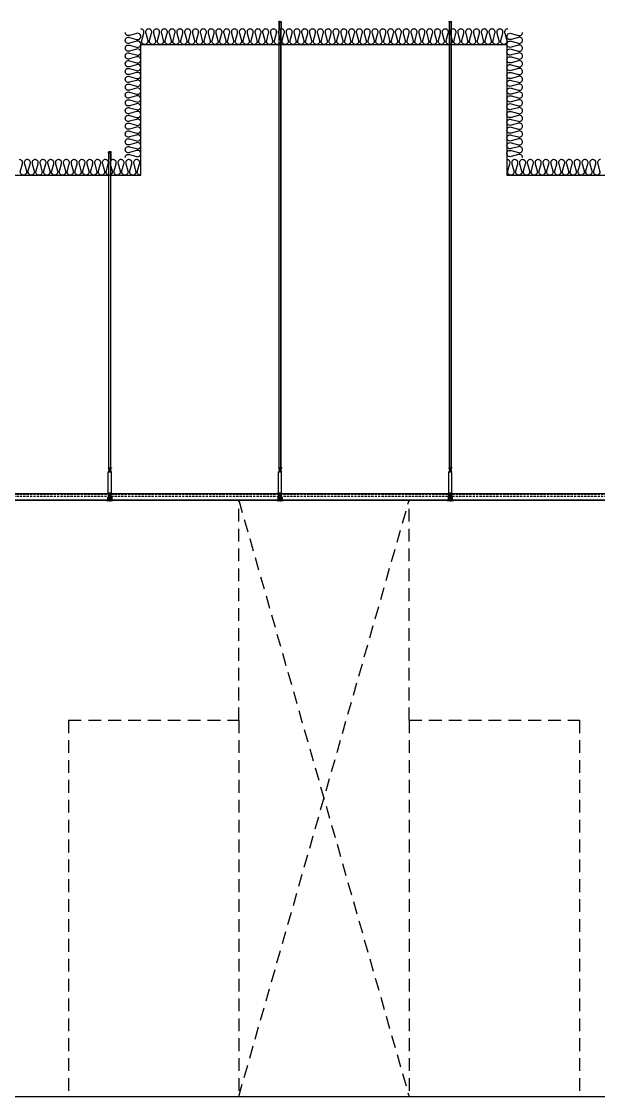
# Model space of a CAD drawing. Header units: millimetres. Extents: x 17311 to 801382, y -242618 to -104888.
# Drawn here: x 352729 to 356796, y -169229 to -161657 of the extents above; entities that cross this region are included whole.
import ezdxf

# ---------------------------------------------------------------- set-up
doc = ezdxf.new("R2010")
doc.units = ezdxf.units.MM
doc.header["$LTSCALE"] = 250
for name, pattern in [('A2', [8, 2, -2, 2, -2]), ('CENTER', [50.8, 31.75, -6.35, 6.35, -6.35]), ('CENTER2', [28.575, 19.05, -3.175, 3.175, -3.175]), ('H1', [1.5, 1, -0.5]), ('HID', [2.8, 1.8, -1]), ('HIDDEN', [9.525, 6.35, -3.175])]:
    doc.linetypes.add(name, pattern=pattern)
for name, color, linetype in [('A-ELE-252', 252, 'Continuous'), ('A-ETC-SERVER', 5, 'H1'), ('A-FIN', 6, 'Continuous'), ('C-1', 252, 'Continuous'), ('C-HANGER', 8, 'Continuous'), ('C-HANGER-C', 8, 'Continuous'), ('C-sec', 252, 'Continuous'), ('C-STL4', 252, 'Continuous'), ('C-STL6', 8, 'Continuous'), ('C-T-BAR MAIN-', 252, 'Continuous'), ('C-삼성엔지니어링_CEILING', 252, 'Continuous'), ('C-압출', 252, 'Continuous'), ('ISL', 251, 'Continuous')]:
    doc.layers.add(name, color=color, linetype=linetype)
doc.layers.add('C-중심선', color=252, linetype='CENTER2', lineweight=20)

# ---------------------------------------------------------------- blocks, each defined once
blk = doc.blocks.new('A$C612ec77b')
at = {"layer": 'A-ELE-252', "linetype": 'HID', "ltscale": 0.2}
for p, q in [((-2400, 2650), (-2400, 4200)), ((-2400, 4200), (-1200, 0)), ((-2400, 0), (-1200, 4200)), ((-1200, 2650), (-1200, 4200)), ((-3600, 2650), (-3600, 0)), ((-3600, 2650), (-2400, 2650)), ((-2400, 2650), (-2400, 0)), ((-1200, 2650), (-1200, 0)), ((-1200, 2650), (0, 2650)), ((0, 2650), (0, 0))]:
    blk.add_line(p, q, dxfattribs=at)
blk = doc.blocks.new('usgh')
at = {"layer": 'C-STL4'}
blk.add_lwpolyline([(1763311, 329517), (1763311, 329599), (1763381, 329599), (1763381, 329517)], close=True, dxfattribs=at)
at = {"layer": 'C-압출', "color": 252, "linetype": 'Continuous', "lineweight": 40, "extrusion": (0, 0, -1)}
for p, q in [((1763325, 329599), (1763322, 329596)), ((1763322, 329596), (1763325, 329592)), ((1763325, 329592), (1763322, 329588)), ((1763322, 329588), (1763325, 329584)), ((1763325, 329584), (1763322, 329580)), ((1763322, 329580), (1763325, 329576)), ((1763325, 329576), (1763322, 329572)), ((1763322, 329572), (1763325, 329568)), ((1763325, 329568), (1763322, 329565)), ((1763322, 329565), (1763325, 329561)), ((1763325, 329561), (1763322, 329557)), ((1763322, 329557), (1763325, 329553)), ((1763325, 329553), (1763322, 329549)), ((1763322, 329549), (1763325, 329545)), ((1763325, 329545), (1763322, 329541)), ((1763364, 329596), (1763368, 329599)), ((1763368, 329592), (1763364, 329596)), ((1763364, 329588), (1763368, 329592)), ((1763368, 329584), (1763364, 329588)), ((1763364, 329580), (1763368, 329584)), ((1763368, 329576), (1763364, 329580)), ((1763364, 329572), (1763368, 329576)), ((1763368, 329568), (1763364, 329572)), ((1763364, 329565), (1763368, 329568)), ((1763368, 329561), (1763364, 329565)), ((1763364, 329557), (1763368, 329561)), ((1763368, 329553), (1763364, 329557)), ((1763364, 329549), (1763368, 329553)), ((1763368, 329545), (1763364, 329549)), ((1763364, 329541), (1763368, 329545)), ((1763325, 329522), (1763320, 329517)), ((1763322, 329541), (1763325, 329538)), ((1763325, 329538), (1763322, 329534)), ((1763322, 329534), (1763325, 329530)), ((1763325, 329530), (1763322, 329526)), ((1763322, 329526), (1763325, 329522)), ((1763363, 329517), (1763368, 329522)), ((1763368, 329538), (1763364, 329541)), ((1763364, 329534), (1763368, 329538)), ((1763368, 329530), (1763364, 329534)), ((1763364, 329526), (1763368, 329530)), ((1763368, 329522), (1763364, 329526))]:
    blk.add_line(p, q, dxfattribs=at)
at = {"layer": 'C-중심선'}
blk.add_line((1763346, 329623), (1763346, 329480), dxfattribs=at)
blk = doc.blocks.new('r6okghj')
at = {"layer": 'C-삼성엔지니어링_CEILING'}
for p, q in [((1770244, 316436), (1770234, 316431)), ((1770244, 316390), (1770234, 316396)), ((1770344, 316436), (1770244, 316436)), ((1770253, 316436), (1770264, 316431)), ((1770253, 316390), (1770264, 316396)), ((1770274, 316436), (1770264, 316431)), ((1770264, 316396), (1770264, 316431)), ((1770274, 316390), (1770264, 316396)), ((1770314, 316436), (1770324, 316431)), ((1770314, 316390), (1770324, 316396)), ((1770334, 316436), (1770324, 316431)), ((1770324, 316396), (1770324, 316431)), ((1770334, 316390), (1770324, 316396)), ((1770344, 316436), (1770354, 316431)), ((1770344, 316390), (1770354, 316396))]:
    blk.add_line(p, q, dxfattribs=at)
for points in [[(1770234, 316431), (1770234, 316396)], [(1770244, 316390), (1770344, 316390)], [(1770354, 316396), (1770354, 316431)]]:
    blk.add_lwpolyline(points, dxfattribs=at)
blk = doc.blocks.new('격자틀-1')
at = {"layer": 'C-HANGER'}
for p, q in [((-16.4, 230.4), (6.3, 230.4)), ((-16.4, 230.4), (-16.4, 228.9)), ((-16.4, 228.9), (6.3, 228.9)), ((6.3, 230.4), (6.3, 228.9))]:
    blk.add_line(p, q, dxfattribs=at)
at = {"layer": 'C-HANGER-C'}
for p, q in [((-16.1, 52.1), (-16.1, 202)), ((6, 202), (-16.1, 202)), ((6, 52.1), (6, 202)), ((6, 52.1), (-16.1, 52.1))]:
    blk.add_line(p, q, dxfattribs=at)
at = {"layer": 'C-STL6', "linetype": 'CENTER2', "ltscale": 20}
blk.add_line((-5, 52.7), (-5, -5), dxfattribs=at)
at = {"layer": 'C-T-BAR MAIN-'}
blk.add_lwpolyline([(-14.3, 41.1), (-14.3, 52.1), (4.2, 52.1), (4.2, 41.1), (2.2, 41.1), (2.2, 50.1), (-12.3, 50.1), (-12.3, 41.1), (-14.3, 41.1)], dxfattribs=at)
at = {"layer": 'C-삼성엔지니어링_CEILING'}
for p, q in [((-14, 202), (-14, 203.8)), ((-12.4, 210.8), (-13.9, 209.9)), ((-12.4, 203.8), (-13.9, 204.7)), ((2.3, 210.8), (-12.4, 210.8)), ((2.3, 203.8), (-12.4, 203.8)), ((-11.1, 210.8), (-9.5, 209.9)), ((-11.1, 203.8), (-9.5, 204.7)), ((-10.7, 220.3), (-2.2, 222)), ((-10.7, 220.3), (-9.9, 221.6)), ((-10.7, 218.1), (1, 220.5)), ((-10.7, 220.3), (-9.9, 219.4)), ((-10.7, 218.1), (-9.9, 219.4)), ((-10.7, 215.9), (1, 218.3)), ((-10.7, 218.1), (-9.9, 217.2)), ((-10.7, 215.9), (-9.9, 217.2)), ((-10.7, 213.7), (1, 216.1)), ((-10.7, 215.9), (-9.9, 215)), ((-10.7, 213.7), (-9.9, 215)), ((-10.7, 213.7), (-9.9, 212.8)), ((-10.4, 213.4), (-10.4, 210.8)), ((-10.3, 222), (-9.9, 221.6)), ((-9.9, 221.6), (-7.6, 222)), ((-9.9, 221.6), (-7.6, 222)), ((-9.9, 219.4), (-0.2, 221.3)), ((-9.9, 219.4), (-0.2, 221.3)), ((-9.9, 217.2), (-0.2, 219.1)), ((-9.9, 217.2), (-0.2, 219.1)), ((-9.9, 215), (-0.2, 216.9)), ((-9.9, 215), (-0.2, 216.9)), ((-9.9, 212.8), (-0.2, 214.7)), ((-9.9, 212.8), (-0.2, 214.7)), ((-8, 210.8), (-9.5, 209.9)), ((-9.5, 204.7), (-9.5, 209.9)), ((-8, 203.8), (-9.5, 204.7)), ((-2.1, 210.8), (-0.6, 209.9)), ((-2.1, 203.8), (-0.6, 204.7)), ((1, 210.8), (-0.6, 209.9)), ((-0.6, 204.7), (-0.6, 209.9)), ((1, 203.8), (-0.6, 204.7)), ((-0.2, 221.3), (0.4, 222)), ((-0.2, 221.3), (1, 220.5)), ((-0.2, 219.1), (1, 220.5)), ((-0.2, 219.1), (1, 218.3)), ((-0.2, 216.9), (1, 218.3)), ((-0.2, 216.9), (1, 216.1)), ((-0.2, 214.7), (1, 216.1)), ((0.3, 215.3), (0.3, 210.8)), ((0.3, 215.3), (0.3, 210.8)), ((2.3, 210.8), (3.8, 209.9)), ((2.3, 203.8), (3.8, 204.7)), ((3.9, 202), (3.9, 203.8))]:
    blk.add_line(p, q, dxfattribs=at)
for points in [[(3.9, 203.8), (-14, 203.8)], [(-13.9, 209.9), (-13.9, 204.7)], [(-12.4, 203.8), (2.3, 203.8)], [(3.8, 204.7), (3.8, 209.9)]]:
    blk.add_lwpolyline(points, dxfattribs=at)
at = {"layer": 'C-압출', "linetype": 'Continuous', "lineweight": 40, "extrusion": (0, 0, -1)}
for p, q in [((-25.1, 0.3), (-25.1, 2.2)), ((-24.8, 2.5), (-12.6, 2.5)), ((-10.1, 0), (-24.8, 0)), ((-12.3, 2.8), (-12.3, 28.3)), ((-10.1, 50), (-8.3, 50)), ((-9.8, 19.7), (-9.8, 18.9)), ((-9.8, 18.9), (-9.2, 18.3)), ((-9.2, 18.3), (-9.8, 17.6)), ((-9.8, 17.6), (-9.2, 17)), ((-9.2, 17), (-9.8, 16.4)), ((-9.8, 16.4), (-9.2, 15.8)), ((-9.2, 15.8), (-9.8, 15.1)), ((-9.8, 15.1), (-9.2, 14.5)), ((-9.2, 14.5), (-9.8, 13.9)), ((-9.8, 13.9), (-9.2, 13.2)), ((-9.2, 13.2), (-9.8, 12.6)), ((-9.8, 12.6), (-9.2, 12)), ((-9.2, 12), (-9.8, 11.4)), ((-9.8, 11.4), (-9.2, 10.8)), ((-9.2, 10.8), (-9.8, 10.1)), ((-9.8, 10.1), (-9.2, 9.5)), ((-9.2, 9.5), (-9.8, 8.9)), ((-9.8, 8.9), (-9.2, 8.2)), ((-9.2, 8.2), (-9.8, 7.6)), ((-9.8, 7.6), (-9.2, 7)), ((-9.2, 7), (-9.8, 6.4)), ((-9.8, 6.4), (-9.2, 5.8)), ((-9.2, 5.8), (-9.8, 5.1)), ((-9.8, 5.1), (-9.2, 4.5)), ((-9.2, 4.5), (-9.8, 3.9)), ((-9.8, 3.9), (-9.2, 3.2)), ((-9.2, 3.2), (-9.8, 2.6)), ((-9.8, 2.6), (-9.2, 2)), ((-9.2, 2), (-9.8, 1.4)), ((-9.8, 1.4), (-9.8, 0.6)), ((-9.8, 0.6), (-9.8, 0.3)), ((-0.6, 20), (-9.5, 20)), ((-8.1, 49.7), (-8.1, 49.5)), ((-2, 49), (-2, 49.7)), ((-1.7, 50), (0.1, 50)), ((-0.9, 17.6), (-0.3, 18.3)), ((-0.3, 17), (-0.9, 17.6)), ((-0.9, 16.4), (-0.3, 17)), ((-0.3, 15.8), (-0.9, 16.4)), ((-0.9, 15.1), (-0.3, 15.8)), ((-0.3, 14.5), (-0.9, 15.1)), ((-0.9, 13.9), (-0.3, 14.5)), ((-0.3, 13.2), (-0.9, 13.9)), ((-0.9, 12.6), (-0.3, 13.2)), ((-0.3, 12), (-0.9, 12.6)), ((-0.9, 11.4), (-0.3, 12)), ((-0.3, 10.8), (-0.9, 11.4)), ((-0.9, 10.1), (-0.3, 10.8)), ((-0.3, 9.5), (-0.9, 10.1)), ((-0.9, 8.9), (-0.3, 9.5)), ((-0.3, 8.2), (-0.9, 8.9)), ((-0.9, 7.6), (-0.3, 8.2)), ((-0.3, 7), (-0.9, 7.6)), ((-0.9, 6.4), (-0.3, 7)), ((-0.3, 5.8), (-0.9, 6.4)), ((-0.9, 5.1), (-0.3, 5.8)), ((-0.3, 4.5), (-0.9, 5.1)), ((-0.9, 3.9), (-0.3, 4.5)), ((-0.3, 3.2), (-0.9, 3.9)), ((-0.9, 2.6), (-0.3, 3.2)), ((-0.3, 2), (-0.9, 2.6)), ((-0.9, 1.4), (-0.3, 2)), ((-0.3, 0.8), (-0.9, 1.4)), ((-0.3, 18.3), (-0.3, 19.7)), ((-0.3, 0.3), (-0.3, 0.8)), ((14.7, 0), (0, 0)), ((2.2, 28.3), (2.2, 2.8)), ((2.5, 2.5), (14.7, 2.5)), ((14.9, 2.2), (14.9, 0.3))]:
    blk.add_line(p, q, dxfattribs=at)
at = {"layer": 'C-압출', "linetype": 'Continuous', "lineweight": 40}
for p, q in [((-12.3, 28.3), (-12.3, 49.7)), ((-12, 50), (-8.3, 50)), ((-9.3, 31.3), (-9.3, 44.7)), ((-9, 45), (-8.3, 45)), ((-9, 31), (-1.1, 31)), ((-8.1, 49.7), (-8.1, 45.3)), ((-2, 49.7), (-2, 45.3)), ((-1.7, 50), (1.9, 50)), ((-1.7, 45), (-1.1, 45)), ((-0.8, 31.3), (-0.8, 44.7)), ((2.2, 28.3), (2.2, 49.7))]:
    blk.add_line(p, q, dxfattribs=at)
at = {"layer": 'C-압출', "linetype": 'Continuous', "lineweight": 40, "extrusion": (0, 0, -1)}
for centre, start, end in [((24.8, 0.3), 270, 0), ((12.6, 2.8), 180, 270), ((10.1, 0.3), 180, 270), ((9.5, 19.7), 0, 90), ((8.3, 49.7), 90, 180), ((1.7, 49.7), 0, 90), ((0.6, 19.7), 90, 180), ((0, 0.3), 270, 0), ((-2.5, 2.8), 270, 0), ((-14.7, 2.2), 90, 180), ((-14.7, 0.3), 180, 270)]:
    blk.add_arc(centre, 0.3, start, end, dxfattribs=at)
at = {"layer": 'C-압출', "linetype": 'Continuous', "lineweight": 40}
for centre, start, end in [((-12, 49.7), 90, 180), ((-9, 44.7), 90, 180), ((-9, 31.3), 180, 270), ((-8.3, 49.7), 0, 90), ((-8.3, 45.3), 270, 0), ((-1.7, 45.3), 180, 270), ((-1.1, 44.7), 0, 90), ((-1.1, 31.3), 270, 0), ((1.9, 49.7), 0, 90)]:
    blk.add_arc(centre, 0.3, start, end, dxfattribs=at)
at = {"layer": 'C-압출'}
blk.add_arc((-1.7, 49.7), 0.3, 90, 180, dxfattribs=at)
at = {"layer": 'C-중심선', "linetype": 'CENTER', "lineweight": 5}
blk.add_line((-14.5, 25.5), (4.4, 25.5), dxfattribs=at)
at = {"layer": 'C-HANGER-C'}
for name, p, xscale, yscale, zscale in [('r6okghj', (-263370.1, -46847), 0.1487691112046762, 0.1487691112046762, 0.1487691112046762), ('usgh', (-176673.6, -32977.4), 0.1001893939418906, 0.1001893939418906, 0.1001893939418906)]:
    blk.add_blockref(name, p, dxfattribs=dict(at, xscale=xscale, yscale=yscale, zscale=zscale))

msp = doc.modelspace()

# ---------------------------------------------------------------- linework, layer by layer
at = {"layer": 'A-FIN'}
msp.add_line((295060.7, -169229.5), (360660.7, -169229.5), dxfattribs=at)
at = {"layer": 'C-1', "linetype": 'A2'}
for p, q in [((354543.1, -161662.3), (354542, -161659.5)), ((354546.9, -161666.7), (354542.6, -161656.9)), ((354548.2, -161657.2), (354542.6, -161658.4)), ((354543.1, -161662.3), (354544, -161662)), ((354543.8, -161664), (354544.7, -161663.7)), ((354544.9, -161666.7), (354543.8, -161664)), ((354544.7, -161663.7), (354544, -161662)), ((354544.9, -161709.5), (354544.9, -161666.7)), ((354546.9, -161709.5), (354546.9, -161666.7)), ((354551.8, -161665.9), (354549.2, -161657.7)), ((354551.8, -161665.9), (354554.4, -161657.7)), ((354560.9, -161658.4), (354555.3, -161657.2)), ((354556.6, -161666.7), (354560.9, -161656.9)), ((354556.6, -161666.7), (354556.6, -161709.5)), ((354558.6, -161666.7), (354559.7, -161664)), ((354558.6, -161666.7), (354558.6, -161709.5)), ((354558.8, -161663.7), (354559.5, -161662)), ((354559.7, -161664), (354558.8, -161663.7)), ((354560.4, -161662.3), (354559.5, -161662)), ((354560.4, -161662.3), (354561.5, -161659.5)), ((355743.1, -161662.3), (355742, -161659.5)), ((355746.9, -161666.7), (355742.6, -161656.9)), ((355748.2, -161657.2), (355742.6, -161658.4)), ((355743.1, -161662.3), (355744, -161662)), ((355743.8, -161664), (355744.7, -161663.7)), ((355744.9, -161666.7), (355743.8, -161664)), ((355744.7, -161663.7), (355744, -161662)), ((355744.9, -161709.5), (355744.9, -161666.7)), ((355746.9, -161709.5), (355746.9, -161666.7)), ((355751.8, -161665.9), (355749.2, -161657.7)), ((355751.8, -161665.9), (355754.4, -161657.7)), ((355760.9, -161658.4), (355755.3, -161657.2)), ((355756.6, -161666.7), (355760.9, -161656.9)), ((355756.6, -161666.7), (355756.6, -161709.5)), ((355758.6, -161666.7), (355759.7, -161664)), ((355758.6, -161666.7), (355758.6, -161709.5)), ((355758.8, -161663.7), (355759.5, -161662)), ((355759.7, -161664), (355758.8, -161663.7)), ((355760.4, -161662.3), (355759.5, -161662)), ((355760.4, -161662.3), (355761.5, -161659.5)), ((353343.1, -162582.3), (353342, -162579.5)), ((353346.9, -162586.7), (353342.6, -162576.9)), ((353348.2, -162577.2), (353342.6, -162578.4)), ((353343.1, -162582.3), (353344, -162582)), ((353343.8, -162584), (353344.7, -162583.7)), ((353344.9, -162586.7), (353343.8, -162584)), ((353344.7, -162583.7), (353344, -162582)), ((353359.4, -162574.6), (353344.1, -162574.6)), ((353351.8, -162585.9), (353349.2, -162577.7)), ((353351.8, -162585.9), (353354.4, -162577.7)), ((353360.9, -162578.4), (353355.3, -162577.2)), ((353356.6, -162586.7), (353360.9, -162576.9)), ((353358.6, -162586.7), (353359.7, -162584)), ((353358.8, -162583.7), (353359.5, -162582)), ((353359.7, -162584), (353358.8, -162583.7)), ((353360.4, -162582.3), (353359.5, -162582)), ((353360.4, -162582.3), (353361.5, -162579.5)), ((353344.9, -162629.5), (353344.9, -162586.7)), ((353346.9, -162629.5), (353346.9, -162586.7)), ((353356.6, -162586.7), (353356.6, -162629.5)), ((353358.6, -162586.7), (353358.6, -162629.5))]:
    msp.add_line(p, q, dxfattribs=at)
for centre, radius, start, end in [((354542.8, -161659.2), 0.808, 102.52881, 201.80141), ((354548.4, -161658), 0.808, 17.65012, 102.52881), ((354555.1, -161658), 0.808, 77.47119, 162.34988), ((354560.8, -161659.2), 0.808, 338.19859, 77.47119), ((355742.8, -161659.2), 0.808, 102.52881, 201.80141), ((355748.4, -161658), 0.808, 17.65012, 102.52881), ((355755.1, -161658), 0.808, 77.47119, 162.34988), ((355760.8, -161659.2), 0.808, 338.19859, 77.47119), ((353342.8, -162579.2), 0.808, 102.52881, 201.80141), ((353344.1, -162576.2), 1.62, 90, 203.42869), ((353348.4, -162578), 0.808, 17.65012, 102.52881), ((353355.1, -162578), 0.808, 77.47119, 162.34988), ((353359.4, -162576.2), 1.62, 336.57131, 90), ((353360.8, -162579.2), 0.808, 338.19859, 77.47119)]:
    msp.add_arc(centre, radius, start, end, dxfattribs=at)
at = {"layer": 'C-HANGER'}
for p, q in [((354544.6, -164801.5), (354544.6, -161709.5)), ((354545.5, -164801.5), (354545.5, -161709.5)), ((354558, -164801.5), (354558, -161709.5)), ((354558.9, -164801.5), (354558.9, -161709.5)), ((355744.6, -164801.5), (355744.6, -161709.5)), ((355745.5, -164801.5), (355745.5, -161709.5)), ((355758, -164801.5), (355758, -161709.5)), ((355758.9, -164801.5), (355758.9, -161709.5)), ((353344.6, -164801.5), (353344.6, -162629.5)), ((353345.5, -164801.5), (353345.5, -162629.5)), ((353358, -164801.5), (353358, -162629.5)), ((353358.9, -164801.5), (353358.9, -162629.5))]:
    msp.add_line(p, q, dxfattribs=at)
at = {"layer": 'C-sec'}
for points in [[(352165.7, -165028.7), (353337.8, -165028.7, 0.361786), (353338.1, -165028.4), (353338.1, -165006.7), (353338.8, -165006.7), (353338.8, -165029.2, -0.414214), (353338.5, -165029.5), (352165.1, -165029.5, -0.414214), (352164.8, -165029.2), (352164.8, -165006.7), (352165.5, -165006.7), (352165.5, -165028.4, 0.414214), (352165.8, -165028.7)], [(353365.7, -165028.7), (354537.8, -165028.7, 0.361786), (354538.1, -165028.4), (354538.1, -165006.7), (354538.8, -165006.7), (354538.8, -165029.2, -0.414214), (354538.5, -165029.5), (353365.1, -165029.5, -0.414214), (353364.8, -165029.2), (353364.8, -165006.7), (353365.5, -165006.7), (353365.5, -165028.4, 0.414214), (353365.8, -165028.7)], [(354565.7, -165028.7), (355737.8, -165028.7, 0.361786), (355738.1, -165028.4), (355738.1, -165006.7), (355738.8, -165006.7), (355738.8, -165029.2, -0.414214), (355738.5, -165029.5), (354565.1, -165029.5, -0.414214), (354564.8, -165029.2), (354564.8, -165006.7), (354565.5, -165006.7), (354565.5, -165028.4, 0.414214), (354565.8, -165028.7)], [(355765.7, -165028.7), (356937.8, -165028.7, 0.361786), (356938.1, -165028.4), (356938.1, -165006.7), (356938.8, -165006.7), (356938.8, -165029.2, -0.414214), (356938.5, -165029.5), (355765.1, -165029.5, -0.414214), (355764.8, -165029.2), (355764.8, -165006.7), (355765.5, -165006.7), (355765.5, -165028.4, 0.414214), (355765.8, -165028.7)]]:
    msp.add_lwpolyline(points, format="xyb", dxfattribs=at)
at = {"layer": 'C-STL6'}
msp.add_line((297282.6, -164982), (358438.8, -164982), dxfattribs=at)
at = {"layer": 'C-STL6', "linetype": 'HIDDEN', "ltscale": 0.01}
for p, q in [((297282.6, -164986.9), (358438.8, -164986.9)), ((297282.6, -165000.9), (358438.8, -165000.9))]:
    msp.add_line(p, q, dxfattribs=at)
at = {"layer": 'ISL'}
for points in [[(353460.7, -162614.5, -0.524856), (353490.5, -162593.9), (353540.9, -162607.6, 1.449198), (353540.9, -162566.4), (353490.5, -162580.1, -0.524856), (353460.7, -162559.5, -0.524856), (353490.5, -162538.9), (353540.9, -162552.6, 1.449198), (353540.9, -162511.4), (353490.5, -162525.1, -0.524856), (353460.7, -162504.5, -0.524856), (353490.5, -162483.9), (353540.9, -162497.6, 1.449198), (353540.9, -162456.4), (353490.5, -162470.1, -0.524856), (353460.7, -162449.5, -0.524856), (353490.5, -162428.9), (353540.9, -162442.6, 1.449198), (353540.9, -162401.4), (353490.5, -162415.1, -0.524856), (353460.7, -162394.5, -0.524856), (353490.5, -162373.9), (353540.9, -162387.6, 1.449198), (353540.9, -162346.4), (353490.5, -162360.1, -0.524856), (353460.7, -162339.5, -0.524856), (353490.5, -162318.9), (353540.9, -162332.6, 1.449198), (353540.9, -162291.4), (353490.5, -162305.1, -0.524856), (353460.7, -162284.5, -0.524856), (353490.5, -162263.9), (353540.9, -162277.6, 1.449198), (353540.9, -162236.4), (353490.5, -162250.1, -0.524856), (353460.7, -162229.5, -0.524856), (353490.5, -162208.9), (353540.9, -162222.6, 1.449198), (353540.9, -162181.4), (353490.5, -162195.1, -0.524856), (353460.7, -162174.5, -0.524856), (353490.5, -162153.9), (353540.9, -162167.6, 1.449198), (353540.9, -162126.4), (353490.5, -162140.1, -0.524856), (353460.7, -162119.5, -0.524856), (353490.5, -162098.9), (353540.9, -162112.6, 1.449198), (353540.9, -162071.4), (353490.5, -162085.1, -0.524856), (353460.7, -162064.5, -0.524856), (353490.5, -162043.9), (353540.9, -162057.6, 1.449198), (353540.9, -162016.4), (353490.5, -162030.1, -0.524856), (353460.7, -162009.5, -0.524856), (353490.5, -161988.9), (353540.9, -162002.6, 1.449198), (353540.9, -161961.4), (353490.5, -161975.1, -0.524856), (353460.7, -161954.5, -0.524856), (353490.5, -161933.9), (353540.9, -161947.6, 1.449198), (353540.9, -161906.4), (353490.5, -161920.1, -0.524856), (353460.7, -161899.5, -0.524856), (353490.5, -161878.9), (353540.9, -161892.6, 1.449198), (353540.9, -161851.4), (353490.5, -161865.1, -0.524856), (353460.7, -161844.5, -0.524856), (353490.5, -161823.9), (353540.9, -161837.6, 1.449198), (353540.9, -161796.4), (353490.5, -161810.1, -0.524856), (353460.7, -161789.5, -0.524856), (353490.5, -161768.9), (353540.9, -161782.6, 1.449198), (353540.9, -161741.4), (353490.5, -161755.1, -0.524856), (353460.7, -161734.5)], [(356155.7, -161709.5, 0.524856), (356135.1, -161739.3), (356148.7, -161789.7, -1.449198), (356107.6, -161789.7), (356121.2, -161739.3, 0.524856), (356100.7, -161709.5, 0.524856), (356080.1, -161739.3), (356093.7, -161789.7, -1.449198), (356052.6, -161789.7), (356066.2, -161739.3, 0.524856), (356045.7, -161709.5, 0.524856), (356025.1, -161739.3), (356038.7, -161789.7, -1.449198), (355997.6, -161789.7), (356011.2, -161739.3, 0.524856), (355990.7, -161709.5, 0.524856), (355970.1, -161739.3), (355983.7, -161789.7, -1.449198), (355942.6, -161789.7), (355956.2, -161739.3, 0.524856), (355935.7, -161709.5, 0.524856), (355915.1, -161739.3), (355928.7, -161789.7, -1.449198), (355887.6, -161789.7), (355901.2, -161739.3, 0.524856), (355880.7, -161709.5, 0.524856), (355860.1, -161739.3), (355873.7, -161789.7, -1.449198), (355832.6, -161789.7), (355846.2, -161739.3, 0.524856), (355825.7, -161709.5, 0.524856), (355805.1, -161739.3), (355818.7, -161789.7, -1.449198), (355777.6, -161789.7), (355791.2, -161739.3, 0.524856), (355770.7, -161709.5, 0.524856), (355750.1, -161739.3), (355763.7, -161789.7, -1.449198), (355722.6, -161789.7), (355736.2, -161739.3, 0.524856), (355715.7, -161709.5, 0.524856), (355695.1, -161739.3), (355708.7, -161789.7, -1.449198), (355667.6, -161789.7), (355681.2, -161739.3, 0.524856), (355660.7, -161709.5, 0.524856), (355640.1, -161739.3), (355653.7, -161789.7, -1.449198), (355612.6, -161789.7), (355626.2, -161739.3, 0.524856), (355605.7, -161709.5, 0.524856), (355585.1, -161739.3), (355598.7, -161789.7, -1.449198), (355557.6, -161789.7), (355571.2, -161739.3, 0.524856), (355550.7, -161709.5, 0.524856), (355530.1, -161739.3), (355543.7, -161789.7, -1.449198), (355502.6, -161789.7), (355516.2, -161739.3, 0.524856), (355495.7, -161709.5, 0.524856), (355475.1, -161739.3), (355488.7, -161789.7, -1.449198), (355447.6, -161789.7), (355461.2, -161739.3, 0.524856), (355440.7, -161709.5, 0.524856), (355420.1, -161739.3), (355433.7, -161789.7, -1.449198), (355392.6, -161789.7), (355406.2, -161739.3, 0.524856), (355385.7, -161709.5, 0.524856), (355365.1, -161739.3), (355378.7, -161789.7, -1.449198), (355337.6, -161789.7), (355351.2, -161739.3, 0.524856), (355330.7, -161709.5, 0.524856), (355310.1, -161739.3), (355323.7, -161789.7, -1.449198), (355282.6, -161789.7), (355296.2, -161739.3, 0.524856), (355275.7, -161709.5, 0.524856), (355255.1, -161739.3), (355268.7, -161789.7, -1.449198), (355227.6, -161789.7), (355241.2, -161739.3, 0.524856), (355220.7, -161709.5, 0.524856), (355200.1, -161739.3), (355213.7, -161789.7, -1.449198), (355172.6, -161789.7), (355186.2, -161739.3, 0.524856), (355165.7, -161709.5, 0.524856), (355145.1, -161739.3), (355158.7, -161789.7, -1.449198), (355117.6, -161789.7), (355131.2, -161739.3, 0.524856), (355110.7, -161709.5, 0.524856), (355090.1, -161739.3), (355103.7, -161789.7, -1.449198), (355062.6, -161789.7), (355076.2, -161739.3, 0.524856), (355055.7, -161709.5, 0.524856), (355035.1, -161739.3), (355048.7, -161789.7, -1.449198), (355007.6, -161789.7), (355021.2, -161739.3, 0.524856), (355000.7, -161709.5, 0.524856), (354980.1, -161739.3), (354993.7, -161789.7, -1.449198), (354952.6, -161789.7), (354966.2, -161739.3, 0.524856), (354945.7, -161709.5, 0.524856), (354925.1, -161739.3), (354938.7, -161789.7, -1.449198), (354897.6, -161789.7), (354911.2, -161739.3, 0.524856), (354890.7, -161709.5, 0.524856), (354870.1, -161739.3), (354883.7, -161789.7, -1.449198), (354842.6, -161789.7), (354856.2, -161739.3, 0.524856), (354835.7, -161709.5, 0.524856), (354815.1, -161739.3), (354828.7, -161789.7, -1.449198), (354787.6, -161789.7), (354801.2, -161739.3, 0.524856), (354780.7, -161709.5, 0.524856), (354760.1, -161739.3), (354773.7, -161789.7, -1.449198), (354732.6, -161789.7), (354746.2, -161739.3, 0.524856), (354725.7, -161709.5, 0.524856), (354705.1, -161739.3), (354718.7, -161789.7, -1.449198), (354677.6, -161789.7), (354691.2, -161739.3, 0.524856), (354670.7, -161709.5, 0.524856), (354650.1, -161739.3), (354663.7, -161789.7, -1.449198), (354622.6, -161789.7), (354636.2, -161739.3, 0.524856), (354615.7, -161709.5, 0.524856), (354595.1, -161739.3), (354608.7, -161789.7, -1.449198), (354567.6, -161789.7), (354581.2, -161739.3, 0.524856), (354560.7, -161709.5, 0.524856), (354540.1, -161739.3), (354553.7, -161789.7, -1.449198), (354512.6, -161789.7), (354526.2, -161739.3, 0.524856), (354505.7, -161709.5, 0.524856), (354485.1, -161739.3), (354498.7, -161789.7, -1.449198), (354457.6, -161789.7), (354471.2, -161739.3, 0.524856), (354450.7, -161709.5, 0.524856), (354430.1, -161739.3), (354443.7, -161789.7, -1.449198), (354402.6, -161789.7), (354416.2, -161739.3, 0.524856), (354395.7, -161709.5, 0.524856), (354375.1, -161739.3), (354388.7, -161789.7, -1.449198), (354347.6, -161789.7), (354361.2, -161739.3, 0.524856), (354340.7, -161709.5, 0.524856), (354320.1, -161739.3), (354333.7, -161789.7, -1.449198), (354292.6, -161789.7), (354306.2, -161739.3, 0.524856), (354285.7, -161709.5, 0.524856), (354265.1, -161739.3), (354278.7, -161789.7, -1.449198), (354237.6, -161789.7), (354251.2, -161739.3, 0.524856), (354230.7, -161709.5, 0.524856), (354210.1, -161739.3), (354223.7, -161789.7, -1.449198), (354182.6, -161789.7), (354196.2, -161739.3, 0.524856), (354175.7, -161709.5, 0.524856), (354155.1, -161739.3), (354168.7, -161789.7, -1.449198), (354127.6, -161789.7), (354141.2, -161739.3, 0.524856), (354120.7, -161709.5, 0.524856), (354100.1, -161739.3), (354113.7, -161789.7, -1.449198), (354072.6, -161789.7), (354086.2, -161739.3, 0.524856), (354065.7, -161709.5, 0.524856), (354045.1, -161739.3), (354058.7, -161789.7, -1.449198), (354017.6, -161789.7), (354031.2, -161739.3, 0.524856), (354010.7, -161709.5, 0.524856), (353990.1, -161739.3), (354003.7, -161789.7, -1.449198), (353962.6, -161789.7), (353976.2, -161739.3, 0.524856), (353955.7, -161709.5, 0.524856), (353935.1, -161739.3), (353948.7, -161789.7, -1.449198), (353907.6, -161789.7), (353921.2, -161739.3, 0.524856), (353900.7, -161709.5, 0.524856), (353880.1, -161739.3), (353893.7, -161789.7, -1.449198), (353852.6, -161789.7), (353866.2, -161739.3, 0.524856), (353845.7, -161709.5, 0.524856), (353825.1, -161739.3), (353838.7, -161789.7, -1.449198), (353797.6, -161789.7), (353811.2, -161739.3, 0.524856), (353790.7, -161709.5, 0.524856), (353770.1, -161739.3), (353783.7, -161789.7, -1.449198), (353742.6, -161789.7), (353756.2, -161739.3, 0.524856), (353735.7, -161709.5, 0.524856), (353715.1, -161739.3), (353728.7, -161789.7, -1.449198), (353687.6, -161789.7), (353701.2, -161739.3, 0.524856), (353680.7, -161709.5, 0.524856), (353660.1, -161739.3), (353673.7, -161789.7, -1.449198), (353632.6, -161789.7), (353646.2, -161739.3, 0.524856), (353625.7, -161709.5, 0.524856), (353605.1, -161739.3), (353618.7, -161789.7, -1.449198), (353577.6, -161789.7), (353591.2, -161739.3, 0.524856), (353570.7, -161709.5)], [(356260.7, -162614.5, 0.524856), (356230.9, -162593.9), (356180.5, -162607.6, -1.449198), (356180.5, -162566.4), (356230.9, -162580.1, 0.524856), (356260.7, -162559.5, 0.524856), (356230.9, -162538.9), (356180.5, -162552.6, -1.449198), (356180.5, -162511.4), (356230.9, -162525.1, 0.524856), (356260.7, -162504.5, 0.524856), (356230.9, -162483.9), (356180.5, -162497.6, -1.449198), (356180.5, -162456.4), (356230.9, -162470.1, 0.524856), (356260.7, -162449.5, 0.524856), (356230.9, -162428.9), (356180.5, -162442.6, -1.449198), (356180.5, -162401.4), (356230.9, -162415.1, 0.524856), (356260.7, -162394.5, 0.524856), (356230.9, -162373.9), (356180.5, -162387.6, -1.449198), (356180.5, -162346.4), (356230.9, -162360.1, 0.524856), (356260.7, -162339.5, 0.524856), (356230.9, -162318.9), (356180.5, -162332.6, -1.449198), (356180.5, -162291.4), (356230.9, -162305.1, 0.524856), (356260.7, -162284.5, 0.524856), (356230.9, -162263.9), (356180.5, -162277.6, -1.449198), (356180.5, -162236.4), (356230.9, -162250.1, 0.524856), (356260.7, -162229.5, 0.524856), (356230.9, -162208.9), (356180.5, -162222.6, -1.449198), (356180.5, -162181.4), (356230.9, -162195.1, 0.524856), (356260.7, -162174.5, 0.524856), (356230.9, -162153.9), (356180.5, -162167.6, -1.449198), (356180.5, -162126.4), (356230.9, -162140.1, 0.524856), (356260.7, -162119.5, 0.524856), (356230.9, -162098.9), (356180.5, -162112.6, -1.449198), (356180.5, -162071.4), (356230.9, -162085.1, 0.524856), (356260.7, -162064.5, 0.524856), (356230.9, -162043.9), (356180.5, -162057.6, -1.449198), (356180.5, -162016.4), (356230.9, -162030.1, 0.524856), (356260.7, -162009.5, 0.524856), (356230.9, -161988.9), (356180.5, -162002.6, -1.449198), (356180.5, -161961.4), (356230.9, -161975.1, 0.524856), (356260.7, -161954.5, 0.524856), (356230.9, -161933.9), (356180.5, -161947.6, -1.449198), (356180.5, -161906.4), (356230.9, -161920.1, 0.524856), (356260.7, -161899.5, 0.524856), (356230.9, -161878.9), (356180.5, -161892.6, -1.449198), (356180.5, -161851.4), (356230.9, -161865.1, 0.524856), (356260.7, -161844.5, 0.524856), (356230.9, -161823.9), (356180.5, -161837.6, -1.449198), (356180.5, -161796.4), (356230.9, -161810.1, 0.524856), (356260.7, -161789.5, 0.524856), (356230.9, -161768.9), (356180.5, -161782.6, -1.449198), (356180.5, -161741.4), (356230.9, -161755.1, 0.524856), (356260.7, -161734.5)], [(353568.2, -162739.5, -0.524933), (353547.6, -162709.7), (353561.2, -162659.3, 0.524856), (353540.7, -162629.5, 0.524856), (353520.1, -162659.3), (353533.7, -162709.7, -1.449198), (353492.6, -162709.7), (353506.2, -162659.3, 0.524856), (353485.7, -162629.5, 0.524856), (353465.1, -162659.3), (353478.7, -162709.7, -1.449198), (353437.6, -162709.7), (353451.2, -162659.3, 0.524856), (353430.7, -162629.5, 0.524856), (353410.1, -162659.3), (353423.7, -162709.7, -1.449198), (353382.6, -162709.7), (353396.2, -162659.3, 0.524856), (353375.7, -162629.5, 0.524856), (353355.1, -162659.3), (353368.7, -162709.7, -1.449198), (353327.6, -162709.7), (353341.2, -162659.3, 0.524856), (353320.7, -162629.5, 0.524856), (353300.1, -162659.3), (353313.7, -162709.7, -1.449198), (353272.6, -162709.7), (353286.2, -162659.3, 0.524856), (353265.7, -162629.5, 0.524856), (353245.1, -162659.3), (353258.7, -162709.7, -1.449198), (353217.6, -162709.7), (353231.2, -162659.3, 0.524856), (353210.7, -162629.5, 0.524856), (353190.1, -162659.3), (353203.7, -162709.7, -1.449198), (353162.6, -162709.7), (353176.2, -162659.3, 0.524856), (353155.7, -162629.5, 0.524856), (353135.1, -162659.3), (353148.7, -162709.7, -1.449198), (353107.6, -162709.7), (353121.2, -162659.3, 0.524856), (353100.7, -162629.5, 0.524856), (353080.1, -162659.3), (353093.7, -162709.7, -1.449198), (353052.6, -162709.7), (353066.2, -162659.3, 0.524856), (353045.7, -162629.5, 0.524856), (353025.1, -162659.3), (353038.7, -162709.7, -1.449198), (352997.6, -162709.7), (353011.2, -162659.3, 0.524856), (352990.7, -162629.5, 0.524856), (352970.1, -162659.3), (352983.7, -162709.7, -1.449198), (352942.6, -162709.7), (352956.2, -162659.3, 0.524856), (352935.7, -162629.5, 0.524856), (352915.1, -162659.3), (352928.7, -162709.7, -1.449198), (352887.6, -162709.7), (352901.2, -162659.3, 0.524856), (352880.7, -162629.5, 0.524856), (352860.1, -162659.3), (352873.7, -162709.7, -0.524933), (352853.2, -162739.5, -0.524933), (352832.6, -162709.7), (352846.2, -162659.3, 0.524856), (352825.7, -162629.5, 0.524856), (352805.1, -162659.3), (352818.7, -162709.7, -1.449198), (352777.6, -162709.7), (352791.2, -162659.3, 0.524856), (352770.7, -162629.5, 0.524856), (352750.1, -162659.3), (352763.7, -162709.7, -1.449198), (352722.6, -162709.7), (352736.2, -162659.3, 0.524856), (352715.7, -162629.5, 0.524856)], [(356810.7, -162629.5, 0.524856), (356790.1, -162659.3), (356803.7, -162709.7, -1.449198), (356762.6, -162709.7), (356776.2, -162659.3, 0.524856), (356755.7, -162629.5, 0.524856), (356735.1, -162659.3), (356748.7, -162709.7, -1.449198), (356707.6, -162709.7), (356721.2, -162659.3, 0.524856), (356700.7, -162629.5, 0.524856), (356680.1, -162659.3), (356693.7, -162709.7, -1.449198), (356652.6, -162709.7), (356666.2, -162659.3, 0.524856), (356645.7, -162629.5, 0.524856), (356625.1, -162659.3), (356638.7, -162709.7, -1.449198), (356597.6, -162709.7), (356611.2, -162659.3, 0.524856), (356590.7, -162629.5, 0.524856), (356570.1, -162659.3), (356583.7, -162709.7, -1.449198), (356542.6, -162709.7), (356556.2, -162659.3, 0.524856), (356535.7, -162629.5, 0.524856), (356515.1, -162659.3), (356528.7, -162709.7, -1.449198), (356487.6, -162709.7), (356501.2, -162659.3, 0.524856), (356480.7, -162629.5, 0.524856), (356460.1, -162659.3), (356473.7, -162709.7, -0.524933), (356453.2, -162739.5, -0.524933), (356432.6, -162709.7), (356446.2, -162659.3, 0.524856), (356425.7, -162629.5, 0.524856), (356405.1, -162659.3), (356418.7, -162709.7, -1.449198), (356377.6, -162709.7), (356391.2, -162659.3, 0.524856), (356370.7, -162629.5, 0.524856), (356350.1, -162659.3), (356363.7, -162709.7, -1.449198), (356322.6, -162709.7), (356336.2, -162659.3, 0.524856), (356315.7, -162629.5, 0.524856), (356295.1, -162659.3), (356308.7, -162709.7, -1.449198), (356267.6, -162709.7), (356281.2, -162659.3, 0.524856), (356260.7, -162629.5, 0.524856), (356240.1, -162659.3), (356253.7, -162709.7, -1.449198), (356212.6, -162709.7), (356226.2, -162659.3, 0.524856), (356205.7, -162629.5, 0.524856), (356185.1, -162659.3), (356198.7, -162709.7, -1.449198), (356157.6, -162709.7), (356171.2, -162659.3, 0.524856), (356150.7, -162629.5)]]:
    msp.add_lwpolyline(points, format="xyb", dxfattribs=at)
msp.add_lwpolyline([(345350.7, -162742.3), (346370.7, -162742.3), (346370.7, -161819.5), (348950.7, -161819.5), (348950.7, -162739.5), (349970.7, -162739.5), (349970.7, -161819.5), (352550.7, -161819.5), (352550.7, -162739.5), (353570.7, -162739.5), (353570.7, -161819.5), (356150.7, -161819.5), (356150.7, -162739.5), (357170.7, -162739.5), (357170.7, -161819.5), (359750.7, -161819.5), (359750.7, -162739.5), (360770.7, -162739.5), (360770.7, -161819.5), (363350.7, -161819.5)], dxfattribs=at)

# ---------------------------------------------------------------- block references
at = {"layer": 'A-ETC-SERVER'}
msp.add_blockref('A$C612ec77b', (356660.7, -169229.5), dxfattribs=at)
at = {"layer": 'C-sec'}
for p in [(353356.8, -165032), (354556.8, -165032), (355756.8, -165032)]:
    msp.add_blockref('격자틀-1', p, dxfattribs=at)

doc.saveas('drawing.dxf')
